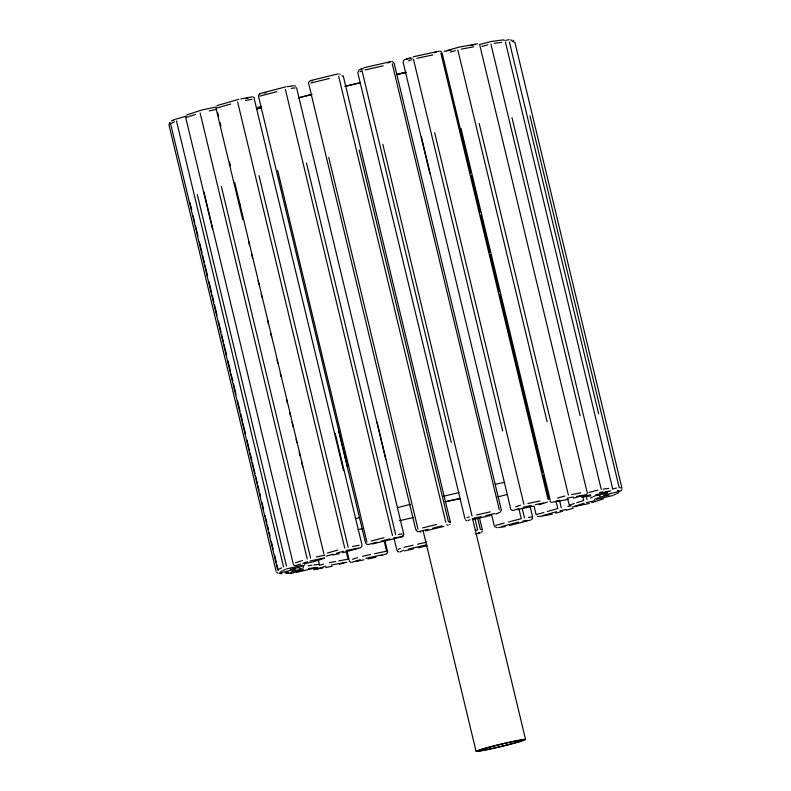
<?xml version="1.0" encoding="UTF-8"?>
<svg xmlns="http://www.w3.org/2000/svg" width="791" height="791" viewBox="0 0 791 791"><rect width="100%" height="100%" fill="white"/><g stroke="black" fill="none" stroke-linecap="round" stroke-linejoin="round"><path stroke-width="1.19" d="M501.276 510.126L500.278 512.064M168.987 124.652L170.035 122.645M308.609 83.006L308.974 81.75L310.537 80.613L338.301 73.82M387.847 551.999L386.483 553.838M258.321 95.573L260.229 93.506L285.778 86.852M532.679 517.917L531.661 519.568M587.644 492.635L586.625 494.286M303.388 567.335L302.706 568.452M482.292 531.137L481.61 532.254M621.914 489.5L620.945 490.855M169.383 123.356L169.768 122.872M449.684 524.621L450.099 524.107M358.788 70.112L357.799 72.752L464.94 518.748M186.706 114.972L201.665 110.048L216.319 106.943M404.517 59.651L403.499 60.571L403.173 62.499L429.968 173.99M216.971 105.618L238.704 99.33M174.465 119.708L171.776 120.894L173.367 120.212M175.345 119.303L186.103 116.158M174.514 121.863L170.559 123.683L277.641 569.718M360.37 69.381L361.764 68.738M359.945 71.744L361.349 71.101M387.817 63.053L390.428 61.846M278.63 569.263L281.596 567.898M280.637 571.626L282.624 570.716M283.613 570.262L285.591 569.352M300.877 566.761L304.832 564.942M398.269 549.419L400.365 548.45M467.036 517.789L469.132 516.82M399.87 551.97L403.361 550.358M467.936 520.656L470.032 519.697M495.908 514.091L499.398 512.479M590.442 498.053L592.419 497.144M593.408 496.689L596.374 495.324M594.427 499.507L598.382 497.687M613.678 495.097L615.655 494.187M616.644 493.732L618.621 492.823M186.063 117.483L195.446 114.468M406.703 58.92L410.015 57.852M413.327 56.784L439.084 51.158M408.472 60.759L411.785 59.701M434.318 52.69L436.395 52.018M295.488 562.767L302.528 560.503M295.864 565.525L300.55 564.023M302.894 563.271L307.59 561.758M324.597 558.159L312.88 561.926L304.367 563.726M352.509 559.257L357.483 557.665M515.564 506.804L520.527 505.202M351.916 562.332L360.192 559.672M513.31 510.413L518.283 508.811M380.985 555.638L385.949 554.036M539.067 504.777L547.342 502.117M569.599 505.034L574.296 503.531M576.639 502.769L583.669 500.505L582.809 496.916M574.662 506.289L584.045 503.274M591.678 502.69L603.404 498.923M246.021 98.529L248.344 97.876M216.823 107.981L230.705 104.056M446.638 50.644L458.899 47.183L477.467 43.742M470.932 45.581L475.015 44.434M450.494 52.028L455.398 50.644M327.375 553.038L337.797 550.091M326.139 556.172L333.08 554.214M336.551 553.235L343.492 551.268M342.721 552.751L360.478 547.688L361.645 546.719L361.942 544.811L335.176 433.3M319.356 565.328L323.559 564.141M557.576 498.063L564.932 495.987M313.533 569.757L325.783 566.297M552.454 502.295L559.81 500.219M339.458 564.23L346.814 562.154M573.485 498.152L585.736 494.691M536.96 514.437L543.901 512.479M547.372 511.5L557.793 508.554L556.063 501.365M542.656 515.613L556.548 511.698M555.776 513.181L562.717 511.223M566.188 510.235L573.129 508.277M259.834 96.097L276.87 91.657M479.277 44.593L491.3 41.458L502.532 39.995M481.887 46.392L487.899 44.83M396.835 74.68L406.297 72.218M371.177 541.024L383.951 537.702M368.497 544.465L377.01 542.25M381.272 541.143L389.785 538.918M588.969 492.437L597.986 490.084M288.468 573.495L303.497 569.579M581.533 497.114L590.551 494.761M317.735 567.335L295.953 572.526M595.771 494.869L610.8 490.954M495.71 525.343L504.223 523.128M508.484 522.011L521.259 518.688L518.955 509.088M501.553 526.569L518.58 522.129M509.473 525.531L530.771 519.984M310.883 83.006L329.392 78.487M505.775 40.42L509.038 39.619M422.592 527.913L436.474 524.522M418.805 531.572L428.06 529.308M432.687 528.17L441.942 525.916M425.4 530.909L443.909 526.381M612.115 489.125L616.466 488.057M279.183 573.208L295.518 569.213M597.699 495.374L607.498 492.971M285.225 573.07L288.497 572.279M291.76 571.478L301.559 569.085M603.751 495.235L620.085 491.241M475.351 530.464L477.665 529.891L474.788 517.907M475.836 534.014L480.463 532.887M363.86 67.769L391.13 61.52M359.668 69.697L363.257 68.876M364.977 69.994L383.151 65.821M476.607 514.99L490.242 511.866M472.128 518.728L481.215 516.652M485.763 515.603L494.85 513.527M472.484 519.618L490.657 515.445M286.579 568.897L302.617 565.219M599.37 497.232L609.001 495.028M290.267 569.421L299.888 567.216M596.651 499.23L612.689 495.552M403.993 547.342L413.08 545.256M417.628 544.218L426.715 542.132M408.601 549.003L426.784 544.831M404.419 550.922L413.505 548.845M418.053 547.807L427.14 545.721M405.051 59.454L412.141 57.951M416.808 58.316L432.875 54.915M209.17 110.908L216.734 109.306M257.599 107.329L261.623 106.478M527.913 503.501L539.966 500.96M523.247 507.219L531.275 505.518M535.299 504.668L543.328 502.967M517.334 509.562L533.401 506.161M316.252 556.943L324.765 555.144M309.934 561.007L324.112 558.001M586.388 502.522L594.891 500.723M572.318 507.041L589.335 503.442M362.505 556.281L370.534 554.58M374.548 553.73L386.601 551.179L384.011 540.391M365.867 558.288L381.934 554.887M355.94 561.481L363.969 559.781M367.983 558.93L376.022 557.24M444.186 51.336L451.335 50.011M461.321 49.131L473.7 46.827M240.889 98.924L251.815 96.898M245.497 100.457L252.052 99.241M571.498 494.593L580.792 492.872M567.157 498.142L573.346 496.995M576.441 496.422L582.641 495.275M555.549 501.721L567.938 499.418M352.578 546.502L359.134 545.286M567.819 506.517L571.102 505.904M346.962 550.289L357.888 548.262M560.018 510.709L566.574 509.493M332.695 554.956L339.25 553.74M552.296 514.16L539.185 516.592L537.277 516.286M329.481 562.628L335.671 561.472M338.766 560.898L348.06 559.178L346.043 550.783M331.33 565.031L343.709 562.727M316.627 569.174L322.817 568.027M325.912 567.454L332.101 566.307M494.148 43.327L501.632 42.348M287.103 86.674L293.708 85.814M291.266 88.374L295.231 87.86M264.194 92.992L265.954 92.765M603.108 489.125L608.714 488.393M599.568 492.417L603.315 491.923M605.184 491.686L608.922 491.191M583.402 496.867L590.887 495.898M398.357 534.419L402.312 533.905M528.467 517.452L532.432 516.938M394.047 537.811L400.651 536.951M522.841 521.012L526.806 520.498M372.462 543.951L401.976 536.773L403.885 534.706L377.07 422.216M498.617 527.498L505.222 526.638M308.164 565.753L311.911 565.268M313.78 565.021L319.396 564.29L318.239 559.494M308.371 568.551L315.856 567.582M290.337 573.257L294.084 572.763M497.292 527.676L494.652 526.707M503.135 39.926L504.431 40.292M367.894 544.534L366.589 544.168L365.462 542.586L338.677 431.095M287.865 573.564L286.55 573.198M551.475 502.334L549.824 501.316M418.31 531.73L416.382 530.86M510.432 39.955L511.817 40.282M512.074 41.478L513.932 41.923M339.616 74.136L340.268 74.295M341.999 75.837L342.987 76.074M311.516 80.84L312.178 80.998M619.63 487.632L621.014 487.968M617.306 490.578L618.236 490.806M618.691 490.914L619.62 491.132M598.164 495.482L600.023 495.927M449.09 521.882L450.069 522.109M481.343 529.594L482.322 529.822L479.445 517.838M446.569 524.779L448.21 525.175M478.496 532.412L479.484 532.65M416.748 529.94L415.759 529.703L308.678 83.668M419.784 531.799L420.763 532.036M302.498 565.802L303.428 566.02M299.245 568.521L301.104 568.966M279.638 573.317L280.568 573.534M281.032 573.653L281.962 573.87M294.697 85.774L295.626 86.12M440.053 51.118L441.694 52.117M252.794 96.858L254.445 97.876M512.36 510.452L510.689 509.414M350.967 562.381L349.306 561.343M294.905 565.575L293.243 564.537M392.415 61.579L394.175 63.389L501.207 509.473M466.65 520.607L465.553 519.905M397.982 551.673L397.27 551.001L398.585 551.91M513.122 40.321L513.725 40.588M277.878 573.178L276.761 572.496M514.862 42.15L621.944 488.185M529.93 115.822L619.165 487.523M509.384 42.022L598.619 413.723M505.38 41.864L612.461 487.899M511.995 117.671L601.229 489.372M490.904 44.049L580.139 415.74M479.9 45.68L586.981 491.715M586.18 496.066L587.041 499.655M479.168 123.465L568.403 495.166M567.829 499.18L569.263 505.172M457.841 49.952L547.085 421.652M559.534 500.545L561.264 507.733M460.985 128.439L550.229 500.139M442.129 53.027L468.885 164.558M459.937 128.706L461.084 133.501M461.657 135.904L470.586 173.071M471.159 175.464L480.088 212.641M480.661 215.033L489.58 252.21M490.163 254.603L499.081 291.77M499.655 294.173L542.547 472.83M543.12 475.223L548.885 499.21M440.913 53.215L547.995 499.259M534.123 506.319L536.14 514.714M530.039 506.151L532.62 516.948M434.655 132.661L523.899 504.351M522.198 508.376L524.502 517.967M413.446 59.167L502.68 430.868M421.356 136.705L510.6 508.395M392.247 63.745L499.329 509.78M491.666 515L494.256 525.788M477.477 517.363L480.355 529.357M382.824 144.328L472.059 516.029M472.662 519.133L525.55 739.456M362.041 70.785L451.275 442.485M343.314 76.154L450.395 522.189M359.193 150.023L448.428 521.724M338.647 76.223L445.738 522.268M423.175 531.038L476.073 751.361M328.73 157.35L417.964 529.05M296.556 87.692L385.79 459.393M306.473 163.065L395.708 534.765M393.997 538.068L396.874 550.061M285.383 89.442L392.465 535.477M384.901 540.342L387.491 551.129M277.681 170.441L366.915 542.142M258.568 96.561L347.516 467.056M254.237 98.835L343.472 470.536M258.973 175.612L348.208 547.313M346.903 550.734L349.207 560.325M237.656 102.098L344.738 548.133M234.67 182.316L323.905 554.016M217.772 112.984L218.642 116.584M220.076 122.575L220.946 126.174M229.578 162.145L230.438 165.744M239.08 201.715L239.94 205.314M248.572 241.285L249.442 244.884M251.746 254.475L252.606 258.074M258.074 280.854L258.944 284.453M261.238 294.044L262.108 297.634M267.576 320.424L268.436 324.013M270.74 333.604L271.61 337.203M277.077 359.984L277.938 363.583M280.241 373.174L281.102 376.773M286.569 399.554L287.44 403.153M289.743 412.744L290.604 416.343M292.047 422.335L293.194 427.13M296.071 439.124L296.941 442.723M299.235 452.314L300.105 455.913M301.539 461.904L302.696 466.7M216.002 108.258L242.778 219.769M221.351 186.449L310.586 558.139M200.133 112.955L307.215 558.99M203.91 191.817L293.145 563.518M185.727 117.622L212.522 229.113M197.275 194.497L286.51 566.198M176.492 120.954L283.583 566.989M189.969 202.585L191.699 209.783M193.133 215.775L194.863 222.973M195.436 225.366L198.027 236.153M199.47 242.155L202.061 252.942M202.634 255.345L204.365 262.533M204.938 264.936L207.529 275.723M208.972 281.725L211.563 292.512M212.136 294.914L213.867 302.103M214.44 304.505L217.031 315.293M218.464 321.284L221.055 332.082M221.638 334.474L223.359 341.672M223.942 344.065L226.533 354.862M227.966 360.854L230.557 371.651M231.13 374.044L232.861 381.242M233.434 383.635L236.025 394.432M237.468 400.424L240.059 411.211M240.632 413.614L242.362 420.812M242.936 423.205L245.526 434.002M246.97 439.994L249.561 450.781M250.134 453.184L251.864 460.372M252.438 462.775L255.028 473.562M255.602 475.964L257.332 483.153M257.906 485.555L259.053 490.351M259.636 492.753L260.496 496.343M261.94 502.344L263.66 509.533M265.104 515.534L266.824 522.722M267.407 525.125L268.554 529.921M269.128 532.313L269.998 535.912M271.432 541.914L273.162 549.102M274.606 555.104L276.326 562.292M276.899 564.695L278.343 570.687M169.056 125.304L276.138 571.339M507.169 494.474A151.941 6.892 -13.5 0 1 497.846 496.906M413.564 517.462A151.941 6.892 -13.5 0 1 399.514 520.666M362.496 528.704A151.941 6.892 -13.5 0 1 357.937 529.644M355.92 518.589A151.941 6.892 -13.5 0 1 359.272 517.68M397.962 507.506A151.941 6.892 -13.5 0 1 410.42 504.351M443.741 496.204A151.941 6.892 -13.5 0 1 458.938 492.605M495.354 484.3A151.941 6.892 -13.5 0 1 504.272 482.342M256.393 108.931A151.941 6.892 -13.5 0 1 260.852 107.714M298.415 97.827A151.941 6.892 -13.5 0 1 312 94.396A150.25 6.812 -13.5 0 0 299.67 97.59M345.311 86.239A151.941 6.892 -13.5 0 1 360.508 82.64M396.924 74.344A151.941 6.892 -13.5 0 1 405.842 72.386A150.25 6.812 -13.5 0 0 397.092 74.384M257.055 108.851A150.25 6.812 -13.5 0 1 261.455 107.645M344.916 86.417A150.25 6.812 -13.5 0 1 359.945 82.857M445.125 501.771A25.45 1.157 -13.5 0 1 459.868 498.567M445.185 501.88A22.998 1.048 -13.5 0 1 459.433 498.814M259.399 93.892L260.229 93.506L259.399 93.892M402.866 536.357L401.976 536.773L402.866 536.357M484.893 750.125A25.45 1.157 -13.5 0 0 525.184 739.773A25.45 1.157 -13.5 0 0 492.358 746.318A25.45 1.157 -13.5 0 0 484.893 750.125M487.582 749.443A22.998 1.048 -13.5 0 0 523.049 740.198A22.998 1.048 -13.5 0 0 491.814 746.575A22.998 1.048 -13.5 0 0 487.582 749.443"/></g></svg>
